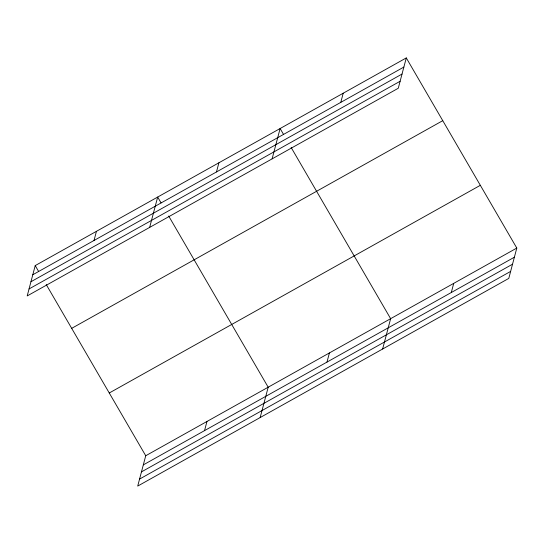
<?xml version="1.0" encoding="UTF-8"?>
<svg xmlns="http://www.w3.org/2000/svg" width="544" height="544" viewBox="0 0 544 544"><rect width="100%" height="100%" fill="white"/><g stroke="black" fill="none" stroke-linecap="round" stroke-linejoin="round"><path stroke-width="0.82" d="M35.217 265.594L27.2 295.936L398.269 88.257L406.286 57.916L35.217 265.594L38.61 271.436M94.024 240.475L96.444 231.329M149.654 227.399L157.672 197.064L161.065 202.898M216.478 171.945L218.899 162.799M46.24 284.566L145.731 455.743L137.714 486.084L508.783 278.406L516.8 248.064L406.286 57.916M272.109 158.868L280.119 128.527L283.512 134.368M204.537 430.624L206.958 421.478M340.789 102.374L343.203 93.221M260.168 417.547L268.185 387.212L168.694 216.036M326.992 362.086L329.412 352.94M382.622 349.017L390.633 318.675L291.149 147.499M451.302 292.516L453.716 283.37M32.796 274.747L403.872 67.068M30.954 281.738L402.023 74.059M29.05 288.946L400.119 81.267M71.686 328.345L442.755 120.666M109.262 392.992L480.332 185.314M145.731 455.743L516.8 248.064M143.31 464.889L514.386 257.21M141.467 471.886L512.536 264.207M139.563 479.087L510.632 271.408"/></g></svg>
